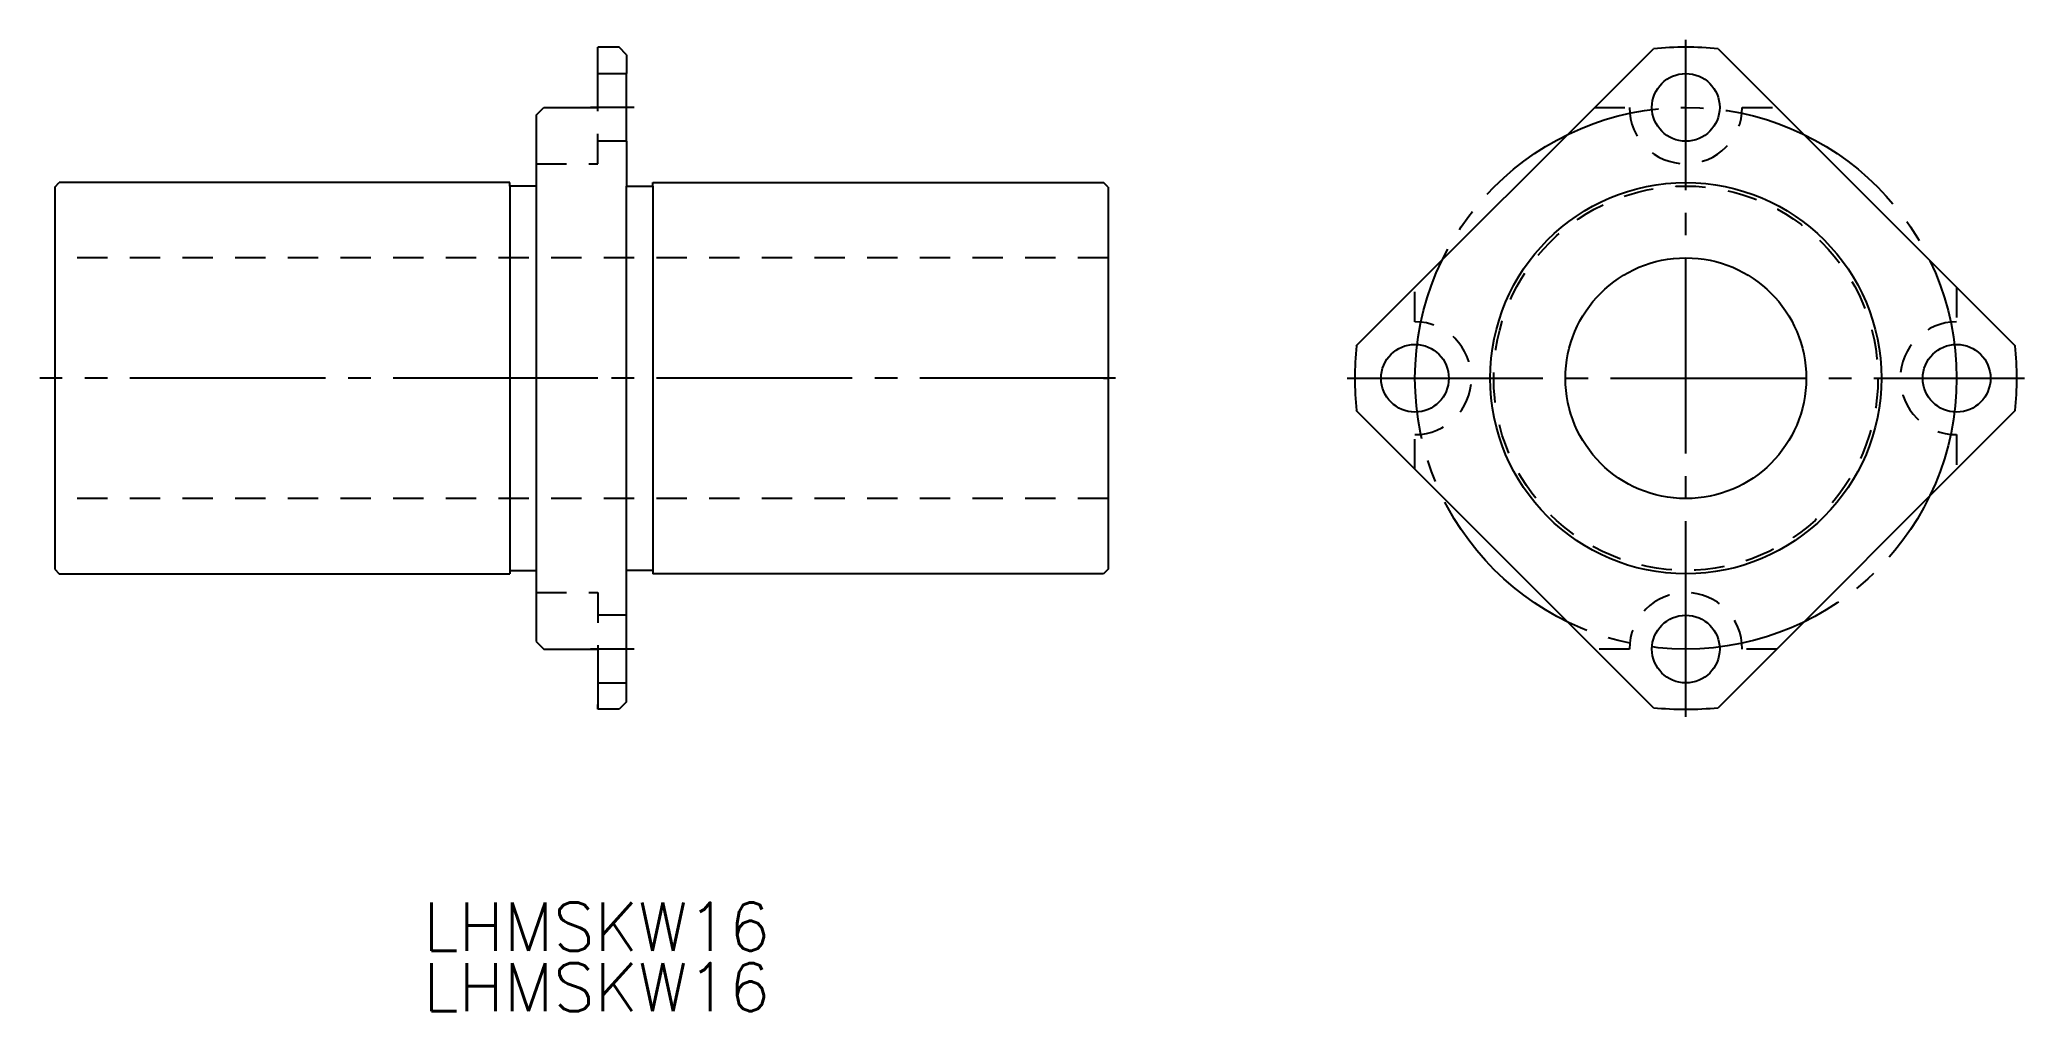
# Model space of a CAD drawing. Extents: x 165 to 297, y 138 to 203.
import ezdxf

# ---------------------------------------------------------------- set-up
doc = ezdxf.new("R2010")
doc.units = 0
doc.linetypes.add('CENTER', pattern=[17.5, 13, -1.5, 1.5, -1.5])
doc.linetypes.add('DASHED', pattern=[3.5, 2, -1.5])
doc.layers.get('0').update_dxf_attribs({"linetype": 'CONTINUOUS'})
doc.layers.add('CENTER', color=1, linetype='CENTER')
doc.styles.get("Standard").update_dxf_attribs({"font": 'txt.shx', "bigfont": '@extfont2.shx'})

msp = doc.modelspace()

# ---------------------------------------------------------------- linework, layer by layer
at = {"color": 7, "linetype": 'CONTINUOUS'}
for p, q in [((203.88, 202.35), (202.48, 202.35)), ((202.48, 198.35), (202.48, 202.35)), ((204.38, 201.85), (203.88, 202.35)), ((204.38, 201.85), (204.38, 200.6)), ((252.88, 182.5), (272.63, 202.24)), ((276.92, 202.24), (296.67, 182.5)), ((204.38, 196.1), (204.38, 200.6)), ((198.38, 197.84), (198.88, 198.35)), ((198.88, 198.35), (202.48, 198.35)), ((198.38, 197.84), (198.38, 162.86)), ((204.38, 196.1), (204.38, 194.15)), ((204.38, 194.15), (204.38, 193.12)), ((166.38, 193.05), (166.68, 193.35)), ((166.38, 193.05), (166.38, 167.65)), ((196.63, 193.35), (166.68, 193.35)), ((196.63, 193.12), (196.63, 193.35)), ((196.63, 193.12), (196.63, 167.35)), ((198.38, 193.12), (196.63, 193.12)), ((204.38, 193.12), (206.13, 193.12)), ((204.38, 158.85), (204.38, 193.12)), ((206.13, 193.35), (236.08, 193.35)), ((206.13, 193.12), (206.13, 193.35)), ((206.13, 193.12), (206.13, 167.35)), ((236.38, 193.05), (236.08, 193.35)), ((236.38, 193.05), (236.38, 167.65)), ((202.48, 180.35), (198.38, 180.35)), ((236.08, 180.35), (236.38, 180.35)), ((272.63, 158.45), (252.88, 178.2)), ((296.67, 178.2), (276.92, 158.45)), ((166.38, 167.65), (166.68, 167.35)), ((196.63, 167.57), (198.38, 167.57)), ((206.13, 167.57), (204.38, 167.57)), ((236.38, 167.65), (236.08, 167.35)), ((166.68, 167.35), (196.63, 167.35)), ((236.08, 167.35), (206.13, 167.35)), ((198.38, 162.86), (198.88, 162.35)), ((198.88, 162.35), (202.48, 162.35)), ((202.48, 162.35), (202.48, 158.35)), ((202.48, 158.35), (202.48, 158.67)), ((203.88, 158.35), (202.48, 158.35)), ((204.38, 158.85), (203.88, 158.35))]:
    msp.add_line(p, q, dxfattribs=at)
at = {"color": 3, "linetype": 'DASHED'}
for p, q in [((202.48, 200.6), (204.38, 200.6)), ((202.48, 194.6), (202.48, 198.35)), ((268.73, 198.35), (271.03, 198.35)), ((278.53, 198.35), (280.82, 198.35)), ((204.38, 196.1), (202.48, 196.1)), ((198.38, 194.6), (202.48, 194.6)), ((236.38, 188.35), (166.38, 188.35)), ((256.78, 184.1), (256.78, 186.39)), ((292.78, 186.39), (292.78, 184.1)), ((256.78, 174.31), (256.78, 176.6)), ((292.78, 176.6), (292.78, 174.31)), ((236.38, 172.35), (166.38, 172.35)), ((198.38, 166.1), (202.48, 166.1)), ((202.48, 166.1), (202.48, 162.35)), ((204.38, 164.6), (202.48, 164.6)), ((271.03, 162.35), (268.73, 162.35)), ((280.82, 162.35), (278.53, 162.35)), ((202.48, 160.1), (204.38, 160.1))]:
    msp.add_line(p, q, dxfattribs=at)
at = {"color": 7, "linetype": 'CONTINUOUS'}
for centre, radius in [((274.78, 198.35), 2.25), ((274.78, 180.35), 13), ((274.78, 180.35), 8), ((256.78, 180.35), 2.25), ((292.78, 180.35), 2.25), ((274.78, 162.35), 2.25)]:
    msp.add_circle(centre, radius, dxfattribs=at)
at = {"color": 3, "linetype": 'DASHED'}
msp.add_circle((274.78, 180.35), 12.77, dxfattribs=at)
at = {"color": 7, "linetype": 'CONTINUOUS'}
for start, end in [(84.4006, 95.5994), (174.4006, 185.5994), (354.4006, 5.5994), (264.4006, 275.5994)]:
    msp.add_arc((274.78, 180.35), 22, start, end, dxfattribs=at)
at = {"color": 3, "linetype": 'DASHED'}
for centre, start, end in [((274.78, 198.35), 180, 0), ((256.78, 180.35), 270, 90), ((292.78, 180.35), 90, 270), ((274.78, 162.35), 0, 180)]:
    msp.add_arc(centre, 3.75, start, end, dxfattribs=at)
at = {"layer": 'CENTER', "color": 1, "linetype": 'CENTER'}
for p, q in [((274.78, 157.85), (274.78, 202.85)), ((204.88, 198.35), (201.98, 198.35)), ((236.88, 180.35), (165.38, 180.35)), ((252.28, 180.35), (297.28, 180.35)), ((204.88, 162.35), (201.98, 162.35))]:
    msp.add_line(p, q, dxfattribs=at)
msp.add_circle((274.78, 180.35), 18, dxfattribs=at)

# ---------------------------------------------------------------- texts
at = {"color": 7, "linetype": 'CONTINUOUS'}
for p in [(190.88, 142.3), (190.88, 138.28)]:
    msp.add_text('LHMSKW16', height=3.2, dxfattribs=at).set_placement(p)

doc.saveas('drawing.dxf')
